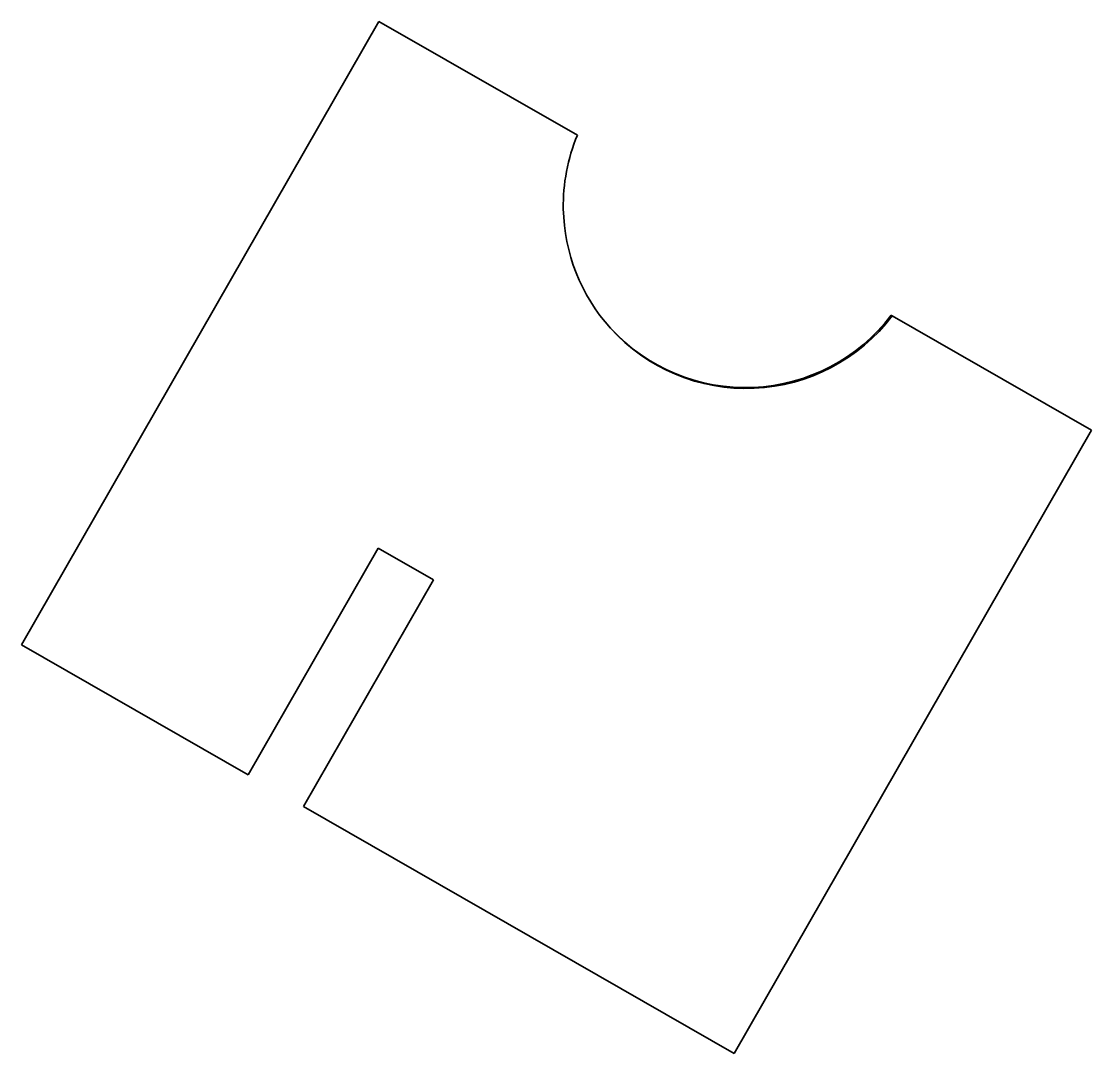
# Model space of a CAD drawing. Extents: x 107.5 to 189.5, y 65.5 to 144.5.
import ezdxf

# ---------------------------------------------------------------- set-up
doc = ezdxf.new("R2010")
doc.units = 0

msp = doc.modelspace()

# ---------------------------------------------------------------- linework, layer by layer
at = {"color": 7, "lineweight": 35}
for p, q in [((134.899399, 144.501587), (107.537025, 96.791016)), ((162.100586, 65.498291), (189.462967, 113.208984)), ((129.136902, 84.40332), (162.100586, 65.498291))]:
    msp.add_line(p, q, dxfattribs=at)
at = {"color": 7, "lineweight": 35, "ltscale": 0.43793}
msp.add_line((150.09494, 135.786743), (134.899399, 144.501587), dxfattribs=at)
at = {"color": 7, "lineweight": 35, "ltscale": 0.002325}
msp.add_line((174.11377, 122.011841), (174.194458, 121.965576), dxfattribs=at)
at = {"color": 7, "lineweight": 35, "ltscale": 0.440032}
msp.add_line((189.462967, 113.208984), (174.194458, 121.965576), dxfattribs=at)
at = {"color": 7, "lineweight": 35, "ltscale": 0.499999}
for p, q in [((124.88633, 86.841064), (134.836288, 104.190308)), ((139.086868, 101.752563), (129.136902, 84.40332))]:
    msp.add_line(p, q, dxfattribs=at)
at = {"color": 7, "lineweight": 35, "ltscale": 0.1225}
msp.add_line((134.836288, 104.190308), (139.086868, 101.752563), dxfattribs=at)
at = {"color": 7, "lineweight": 35, "ltscale": 0.5}
msp.add_line((107.537025, 96.791016), (124.88633, 86.841064), dxfattribs=at)
at = {"color": 7, "lineweight": 35}
for centre, radius, start, end in [((163.021149, 130.408081), 14.000605, 157.407474, 181.070081), ((163.024445, 130.408447), 14.003912, 181.071092, 222.071816), ((162.960648, 130.474609), 14.000676, 222.253239, 322.809234), ((163.023575, 130.404907), 14.00068, 222.06366, 322.929599)]:
    msp.add_arc(centre, radius, start, end, dxfattribs=at)

doc.saveas('drawing.dxf')
